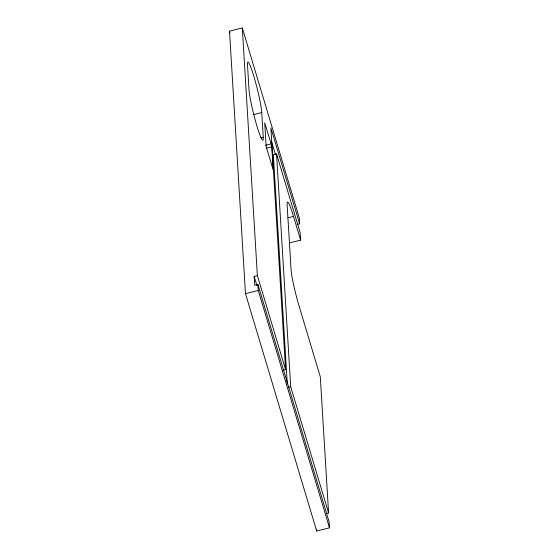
<?xml version="1.0" encoding="UTF-8"?>
<svg xmlns="http://www.w3.org/2000/svg" width="559" height="559" viewBox="0 0 559 559"><rect width="100%" height="100%" fill="white"/><g stroke="black" fill="none" stroke-linecap="round" stroke-linejoin="round"><path stroke-width="0.84" d="M242.306 27.95L257.371 275.601L254.17 276.405L254.715 285.321L257.909 284.517L329.125 521.896L329.489 527.836L316.694 531.05L245.478 293.671L229.511 31.164L242.306 27.95L299.275 217.849L299.638 223.796L297.241 224.397M253.758 114.539L261.759 112.534A27.601 2.55 75.9 0 0 253.884 76.415A27.601 2.55 75.9 0 0 247.511 65.061L249.021 89.824A27.601 2.55 75.9 0 0 256.895 125.943A27.601 2.55 75.9 0 0 263.261 137.297L260.864 137.898M265.56 145.27L271.157 143.866L271.786 146.758L273.127 169.782L266.161 146.556L264.714 122.777L271.157 143.866M266.189 148.163L271.786 146.758M289.436 242.948L300.63 240.139L300.183 232.712L276.537 153.9L273.337 154.703L287.291 384.019M287.913 217.807L293.51 216.403L300.63 240.139M245.478 293.671L258.272 290.463L257.909 284.517M283.168 370.205L285.572 369.604L270.87 127.892L299.638 223.796M288.297 387.296L290.701 386.695L276.537 153.9M326.183 513.581L328.587 512.98L320.3 376.773L298.932 305.556A27.601 2.55 75.9 0 1 291.057 269.438L287.144 205.048A27.601 2.55 75.9 0 1 293.51 216.403M271.422 141.203L275.426 154.55M229.511 31.164L230.015 32.834M257.371 275.601L285.572 369.604M290.701 386.695L328.587 512.98M254.17 276.405L256.916 285.558M258.272 290.463L329.489 527.836M316.59 529.31L316.694 531.05M261.759 112.534L263.261 137.297"/></g></svg>
